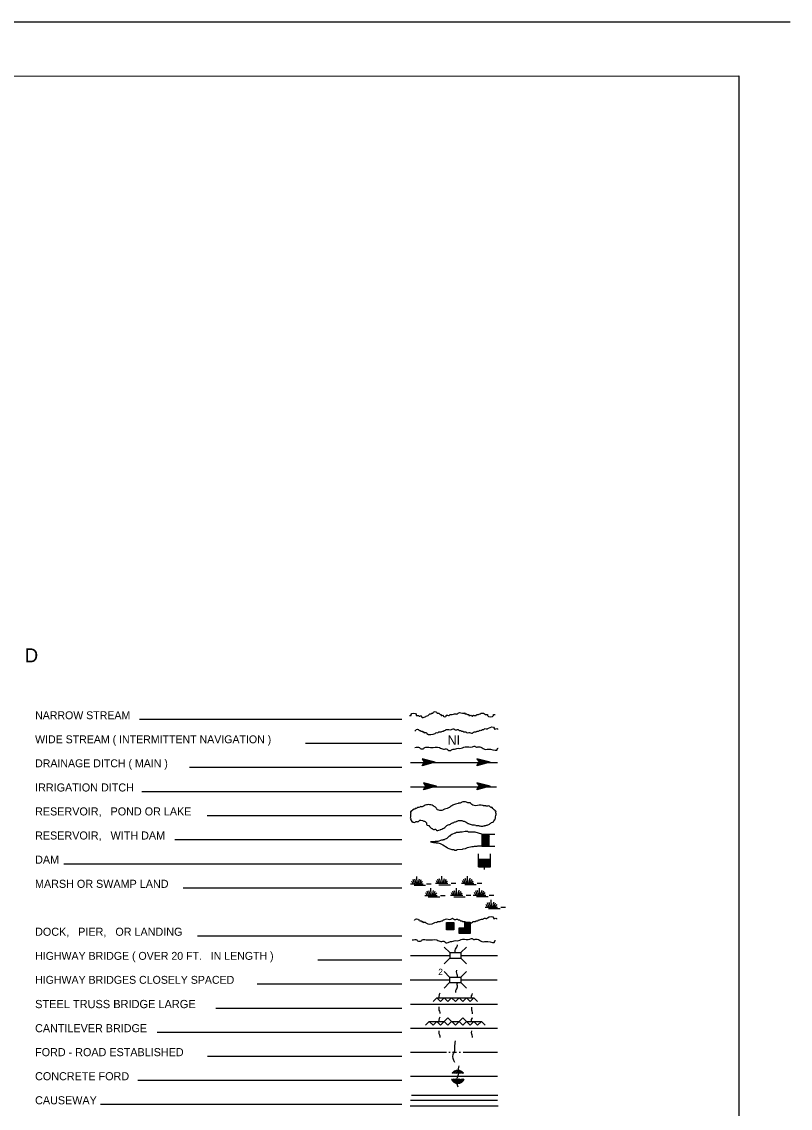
# Model space of a CAD drawing. Extents: x 281213 to 901381, y 15267972 to 16023003.
# Drawn here: x 860064 to 901381, y 15749251 to 15807667 of the extents above; entities that cross this region are included whole.
import ezdxf

# ---------------------------------------------------------------- set-up
doc = ezdxf.new("R2010")
doc.units = 0
for name, color, linetype in [('L12', 7, 'Continuous'), ('L23', 7, 'Continuous'), ('L26', 7, 'Continuous')]:
    doc.layers.add(name, color=color, linetype=linetype)

msp = doc.modelspace()

# ---------------------------------------------------------------- linework, layer by layer
at = {"layer": 'L12'}
for p, q in [((880957, 15757469), (883075, 15757469)), ((883677, 15757469), (885635, 15757469)), ((880952, 15756160), (883069, 15756160)), ((883666, 15756160), (885625, 15756160)), ((880968, 15754840), (885641, 15754840)), ((880968, 15753557), (885641, 15753557)), ((880968, 15752274), (882900, 15752274)), ((883017, 15752274), (883090, 15752274)), ((883217, 15752274), (883444, 15752274)), ((883576, 15752274), (883661, 15752274)), ((883803, 15752274), (885641, 15752274)), ((880968, 15750975), (885641, 15750975)), ((880968, 15749691), (885641, 15749691))]:
    msp.add_line(p, q, dxfattribs=at)
at = {"layer": 'L23'}
for p, q in [((866401, 15770169), (880503, 15770169)), ((875318, 15768875), (880503, 15768875)), ((880957, 15767835), (885635, 15767835)), ((882298, 15767851), (881591, 15768035)), ((881591, 15768035), (881707, 15767851)), ((882298, 15767851), (881591, 15767660)), ((881591, 15767660), (881707, 15767851)), ((882193, 15767835), (881633, 15767692)), ((882219, 15767861), (881644, 15768004)), ((882119, 15767845), (881644, 15767708)), ((882140, 15767861), (881649, 15767983)), ((882034, 15767835), (881660, 15767750)), ((882050, 15767861), (881686, 15767951)), ((881961, 15767845), (881686, 15767787)), ((881834, 15767835), (881691, 15767803)), ((881961, 15767866), (881702, 15767909)), ((882298, 15767851), (881707, 15767851)), ((881850, 15767861), (881718, 15767882)), ((881760, 15767861), (881718, 15767866)), ((881792, 15767835), (881718, 15767835)), ((881982, 15767851), (881792, 15767851)), ((881918, 15767851), (881792, 15767851)), ((885245, 15767851), (884532, 15768035)), ((884532, 15768035), (884653, 15767851)), ((885245, 15767851), (884532, 15767660)), ((884532, 15767660), (884653, 15767851)), ((885134, 15767835), (884574, 15767692)), ((885160, 15767861), (884585, 15768004)), ((885060, 15767845), (884585, 15767708)), ((885086, 15767861), (884590, 15767983)), ((884975, 15767835), (884601, 15767750)), ((884991, 15767861), (884627, 15767951)), ((884902, 15767845), (884627, 15767787)), ((884775, 15767835), (884632, 15767803)), ((884902, 15767866), (884643, 15767909)), ((885245, 15767851), (884653, 15767851)), ((884791, 15767861), (884659, 15767882)), ((884701, 15767861), (884659, 15767866)), ((884733, 15767835), (884659, 15767835)), ((884928, 15767851), (884733, 15767851)), ((884859, 15767851), (884733, 15767851)), ((869078, 15767586), (880503, 15767586)), ((880957, 15766541), (885593, 15766541)), ((882367, 15766567), (881660, 15766752)), ((881660, 15766752), (881776, 15766567)), ((882367, 15766567), (881660, 15766377)), ((881660, 15766377), (881776, 15766567)), ((882262, 15766552), (881702, 15766409)), ((882283, 15766578), (881707, 15766721)), ((882182, 15766562), (881707, 15766425)), ((882209, 15766578), (881718, 15766699)), ((882103, 15766552), (881728, 15766467)), ((882119, 15766578), (881749, 15766668)), ((882024, 15766562), (881749, 15766499)), ((881902, 15766552), (881760, 15766520)), ((882024, 15766583), (881765, 15766625)), ((882367, 15766567), (881776, 15766567)), ((881918, 15766578), (881786, 15766599)), ((881823, 15766578), (881786, 15766583)), ((881860, 15766552), (881786, 15766552)), ((882050, 15766567), (881860, 15766567)), ((881982, 15766567), (881860, 15766567)), ((885245, 15766567), (884532, 15766752)), ((884532, 15766752), (884653, 15766567)), ((885245, 15766567), (884532, 15766377)), ((884532, 15766377), (884653, 15766567)), ((885134, 15766552), (884574, 15766409)), ((885160, 15766578), (884585, 15766721)), ((885060, 15766562), (884585, 15766425)), ((885086, 15766578), (884590, 15766699)), ((884975, 15766552), (884601, 15766467)), ((884991, 15766578), (884627, 15766668)), ((884902, 15766562), (884627, 15766499)), ((884775, 15766552), (884632, 15766520)), ((884902, 15766583), (884643, 15766625)), ((885245, 15766567), (884653, 15766567)), ((884791, 15766578), (884659, 15766599)), ((884701, 15766578), (884659, 15766583)), ((884733, 15766552), (884659, 15766552)), ((884928, 15766567), (884733, 15766567)), ((884859, 15766567), (884733, 15766567)), ((866517, 15766282), (880503, 15766282)), ((870028, 15764994), (880503, 15764994)), ((868301, 15763700), (880503, 15763700)), ((884801, 15763991), (885493, 15763991)), ((884801, 15763991), (885202, 15763595)), ((884801, 15763959), (885202, 15763558)), ((884801, 15763927), (885202, 15763526)), ((884801, 15763885), (885202, 15763484)), ((884801, 15763853), (885202, 15763452)), ((884801, 15763816), (885202, 15763420)), ((884801, 15763785), (885202, 15763383)), ((884801, 15763742), (885202, 15763341)), ((884801, 15763711), (885166, 15763341)), ((884801, 15763674), (885134, 15763341)), ((884801, 15763637), (885102, 15763341)), ((884801, 15763595), (885060, 15763341)), ((884801, 15763558), (885028, 15763341)), ((884833, 15763991), (885202, 15763626)), ((884870, 15763991), (885202, 15763668)), ((884907, 15763991), (885202, 15763711)), ((884944, 15763991), (885202, 15763742)), ((884975, 15763991), (885202, 15763774)), ((885018, 15763991), (885202, 15763811)), ((885060, 15763991), (885202, 15763853)), ((885092, 15763991), (885202, 15763885)), ((885123, 15763991), (885202, 15763917)), ((885160, 15763991), (885202, 15763954)), ((884801, 15763526), (884986, 15763341)), ((884801, 15763494), (884949, 15763341)), ((884801, 15763452), (884907, 15763341)), ((884801, 15763420), (884875, 15763341)), ((884801, 15763383), (884843, 15763341)), ((884801, 15763352), (884806, 15763341)), ((885202, 15763341), (885493, 15763341)), ((862319, 15762401), (880503, 15762401)), ((884611, 15762232), (884611, 15762924)), ((884611, 15762232), (885007, 15762634)), ((884611, 15762269), (884975, 15762634)), ((884611, 15762301), (884933, 15762634)), ((884611, 15762343), (884891, 15762634)), ((884611, 15762375), (884859, 15762634)), ((884611, 15762412), (884828, 15762634)), ((884611, 15762449), (884791, 15762634)), ((884611, 15762491), (884748, 15762634)), ((884611, 15762528), (884717, 15762634)), ((884611, 15762560), (884685, 15762634)), ((884611, 15762591), (884653, 15762634)), ((884643, 15762232), (885044, 15762634)), ((884674, 15762232), (885076, 15762634)), ((884717, 15762232), (885118, 15762634)), ((884748, 15762232), (885150, 15762634)), ((884785, 15762232), (885187, 15762634)), ((884817, 15762232), (885218, 15762634)), ((884859, 15762232), (885261, 15762634)), ((884891, 15762232), (885261, 15762602)), ((884928, 15762232), (885261, 15762570)), ((884965, 15762232), (885261, 15762533)), ((885007, 15762232), (885261, 15762491)), ((885044, 15762232), (885261, 15762459)), ((885076, 15762232), (885261, 15762417)), ((885107, 15762232), (885261, 15762385)), ((885261, 15762634), (885261, 15762924)), ((884949, 15762084), (884949, 15762232)), ((885150, 15762232), (885261, 15762343)), ((885187, 15762232), (885261, 15762311)), ((885218, 15762232), (885261, 15762274)), ((885250, 15762232), (885261, 15762243)), ((880973, 15761324), (881644, 15761324)), ((881111, 15761324), (881037, 15761461)), ((881174, 15761335), (881100, 15761551)), ((881153, 15761250), (881776, 15761250)), ((881269, 15761335), (881195, 15761577)), ((881327, 15761335), (881311, 15761709)), ((881385, 15761335), (881448, 15761593)), ((881448, 15761319), (881543, 15761551)), ((881517, 15761335), (881617, 15761461)), ((881823, 15761324), (882077, 15761324)), ((882309, 15761345), (882974, 15761345)), ((882441, 15761345), (882367, 15761477)), ((882510, 15761350), (882436, 15761567)), ((882483, 15761266), (883112, 15761266)), ((882599, 15761350), (882526, 15761593)), ((882658, 15761350), (882642, 15761725)), ((882716, 15761350), (882784, 15761609)), ((882784, 15761335), (882874, 15761567)), ((882853, 15761350), (882953, 15761477)), ((883159, 15761345), (883407, 15761345)), ((883703, 15761350), (884368, 15761350)), ((883835, 15761350), (883761, 15761482)), ((883898, 15761361), (883824, 15761577)), ((883877, 15761277), (884500, 15761277)), ((883993, 15761361), (883919, 15761599)), ((884051, 15761361), (884036, 15761736)), ((884110, 15761361), (884178, 15761620)), ((884178, 15761345), (884268, 15761577)), ((884242, 15761361), (884342, 15761482)), ((884553, 15761350), (884801, 15761350)), ((868734, 15761102), (880503, 15761102)), ((881734, 15760690), (882399, 15760690)), ((881866, 15760690), (881792, 15760828)), ((881934, 15760701), (881860, 15760917)), ((882024, 15760701), (881950, 15760944)), ((882082, 15760701), (882066, 15761076)), ((882140, 15760701), (882209, 15760960)), ((882209, 15760685), (882298, 15760917)), ((882277, 15760701), (882378, 15760828)), ((882584, 15760690), (882832, 15760690)), ((883112, 15760701), (883777, 15760701)), ((883244, 15760701), (883170, 15760833)), ((883307, 15760712), (883233, 15760928)), ((883402, 15760712), (883328, 15760949)), ((883460, 15760712), (883444, 15761086)), ((883518, 15760712), (883582, 15760970)), ((883582, 15760690), (883677, 15760928)), ((883650, 15760712), (883750, 15760833)), ((883962, 15760701), (884210, 15760701)), ((884342, 15760712), (885007, 15760712)), ((884474, 15760712), (884400, 15760844)), ((884542, 15760717), (884469, 15760933)), ((884516, 15760632), (885144, 15760632)), ((884632, 15760717), (884558, 15760960)), ((884690, 15760717), (884674, 15761092)), ((884748, 15760717), (884817, 15760976)), ((884817, 15760701), (884907, 15760933)), ((884886, 15760717), (884986, 15760844)), ((885192, 15760712), (885440, 15760712)), ((881908, 15760616), (882536, 15760616)), ((883286, 15760627), (883909, 15760627)), ((884975, 15760067), (885641, 15760067)), ((885107, 15760067), (885034, 15760199)), ((885176, 15760078), (885102, 15760294)), ((885266, 15760078), (885192, 15760315)), ((885324, 15760078), (885308, 15760453)), ((885382, 15760078), (885451, 15760337)), ((885451, 15760057), (885540, 15760294)), ((885519, 15760078), (885620, 15760199)), ((885826, 15760067), (886074, 15760067)), ((885150, 15759993), (885778, 15759993)), ((882900, 15758842), (883291, 15759233)), ((882900, 15759191), (882943, 15759233)), ((882900, 15759159), (882974, 15759233)), ((882900, 15759127), (883011, 15759233)), ((882900, 15759101), (883043, 15759233)), ((882900, 15759053), (883085, 15759233)), ((882900, 15759017), (883117, 15759233)), ((882900, 15758985), (883149, 15759233)), ((882900, 15758953), (883186, 15759233)), ((882900, 15758911), (883228, 15759233)), ((882900, 15758874), (883259, 15759233)), ((882932, 15758842), (883291, 15759201)), ((882969, 15758842), (883291, 15759170)), ((883011, 15758842), (883291, 15759127)), ((883043, 15758842), (883291, 15759090)), ((883075, 15758842), (883291, 15759059)), ((883112, 15758842), (883291, 15759027)), ((883159, 15758842), (883291, 15758985)), ((883186, 15758842), (883291, 15758953)), ((883217, 15758842), (883291, 15758916)), ((883249, 15758842), (883291, 15758885)), ((883861, 15758652), (883576, 15758932)), ((883819, 15758652), (883576, 15758900)), ((883893, 15758652), (883592, 15758953)), ((883925, 15758652), (883624, 15758953)), ((883962, 15758652), (883666, 15758953)), ((883999, 15758652), (883703, 15758953)), ((884036, 15758652), (883735, 15758953)), ((884067, 15758652), (883766, 15758953)), ((884110, 15758652), (883809, 15758953)), ((884141, 15758652), (883840, 15758953)), ((884178, 15758932), (883877, 15759233)), ((884178, 15758900), (883877, 15759201)), ((884178, 15758858), (883877, 15759159)), ((884178, 15758826), (883877, 15759127)), ((884178, 15758795), (883877, 15759090)), ((884178, 15758758), (883877, 15759059)), ((884178, 15758716), (883877, 15759017)), ((884178, 15758684), (883877, 15758985)), ((884178, 15758652), (883877, 15758953)), ((884178, 15758969), (883893, 15759249)), ((884178, 15759001), (883925, 15759249)), ((884168, 15759053), (883967, 15759249)), ((884178, 15759075), (883999, 15759249)), ((884178, 15759112), (884036, 15759249)), ((884178, 15759143), (884067, 15759249)), ((884178, 15759185), (884110, 15759249)), ((884178, 15759217), (884141, 15759249)), ((869516, 15758525), (880503, 15758525)), ((883782, 15758652), (883576, 15758858)), ((883750, 15758642), (883576, 15758826)), ((883719, 15758652), (883576, 15758795)), ((883682, 15758652), (883576, 15758758)), ((883634, 15758652), (883576, 15758716)), ((883608, 15758642), (883576, 15758684)), ((883075, 15757617), (882774, 15757918)), ((883677, 15757617), (883978, 15757918)), ((875984, 15757232), (880503, 15757232)), ((883075, 15757316), (882774, 15757015)), ((883075, 15757617), (883075, 15757316)), ((883075, 15757617), (883677, 15757617)), ((883075, 15757316), (883677, 15757316)), ((883677, 15757617), (883677, 15757316)), ((883677, 15757316), (883978, 15757015)), ((883069, 15756308), (882768, 15756609)), ((883666, 15756308), (883967, 15756609)), ((883069, 15756007), (882768, 15755711)), ((883069, 15756308), (883069, 15756007)), ((883069, 15756308), (883666, 15756308)), ((883069, 15756007), (883666, 15756007)), ((883666, 15756308), (883666, 15756007)), ((883666, 15756007), (883967, 15755711)), ((872715, 15755943), (880503, 15755943)), ((882177, 15754993), (882378, 15755194)), ((882367, 15755194), (884374, 15755194)), ((882378, 15755194), (882578, 15754993)), ((882578, 15754993), (882774, 15755194)), ((882774, 15755194), (882974, 15754993)), ((882974, 15754993), (883175, 15755194)), ((883175, 15755194), (883376, 15754993)), ((883376, 15754993), (883576, 15755194)), ((883576, 15755194), (883777, 15754993)), ((883777, 15754993), (883978, 15755194)), ((883978, 15755194), (884178, 15754993)), ((884178, 15754993), (884374, 15755194)), ((884374, 15755194), (884574, 15754993)), ((870493, 15754634), (880503, 15754634)), ((881776, 15753710), (881976, 15753910)), ((881976, 15753910), (882177, 15753710)), ((881976, 15753910), (882774, 15753910)), ((882177, 15753710), (882378, 15753910)), ((882378, 15753910), (882578, 15753710)), ((882578, 15753710), (882974, 15754111)), ((882774, 15753910), (882974, 15753710)), ((882974, 15754111), (883376, 15753710)), ((882974, 15753710), (883175, 15753910)), ((883175, 15753910), (883576, 15753910)), ((883376, 15753710), (883777, 15754111)), ((883576, 15753910), (883777, 15753710)), ((883777, 15754111), (884178, 15753710)), ((883777, 15753710), (883978, 15753910)), ((883978, 15753910), (884775, 15753910)), ((884178, 15753710), (884374, 15753910)), ((884374, 15753910), (884574, 15753710)), ((884574, 15753710), (884775, 15753910)), ((884775, 15753910), (884975, 15753710)), ((867340, 15753340), (880503, 15753340)), ((870044, 15752052), (880503, 15752052)), ((883376, 15751128), (883534, 15751286)), ((883444, 15751128), (883592, 15751286)), ((866311, 15750758), (880503, 15750758)), ((883191, 15750811), (883217, 15750827)), ((883207, 15750758), (883286, 15750827)), ((883228, 15751128), (883349, 15751260)), ((883244, 15750716), (883360, 15750827)), ((883275, 15750684), (883423, 15750827)), ((883291, 15751128), (883444, 15751276)), ((883307, 15750652), (883492, 15750827)), ((883360, 15750626), (883560, 15750827)), ((883402, 15750600), (883624, 15750827)), ((883465, 15750594), (883708, 15750827)), ((883508, 15751128), (883645, 15751260)), ((883534, 15750584), (883777, 15750827)), ((883576, 15751128), (883692, 15751244)), ((883618, 15750600), (883840, 15750827)), ((883661, 15751128), (883735, 15751207)), ((883724, 15751128), (883777, 15751175)), ((883782, 15751128), (883803, 15751144)), ((881026, 15749961), (885657, 15749961)), ((864299, 15749464), (880503, 15749464)), ((880952, 15749385), (885683, 15749385))]:
    msp.add_line(p, q, dxfattribs=at)
for points in [[(552040, 15804667), (898610, 15804752), (898598, 15624890), (552022, 15625032)], [(882900, 15758842), (882900, 15759233), (883291, 15759233), (883291, 15758842)], [(883877, 15758652), (883576, 15758652), (883576, 15758953), (883877, 15758953)], [(884178, 15758953), (883877, 15758953), (883877, 15759249), (884178, 15759249)], [(884178, 15758652), (883877, 15758652), (883877, 15758953), (884178, 15758953)]]:
    msp.add_lwpolyline(points, close=True, dxfattribs=at)
for points in [[(884801, 15763991), (884442, 15764101), (884083, 15764101), (884041, 15764128), (883898, 15764128), (883735, 15764101), (883618, 15764101), (883576, 15764086), (883518, 15764086), (883434, 15764070), (883391, 15764043), (883349, 15764043), (883191, 15763969), (883133, 15763927), (883112, 15763927), (883075, 15763885), (883048, 15763885), (882911, 15763758), (882795, 15763700), (882768, 15763684), (882726, 15763684), (882694, 15763658), (882626, 15763658), (882425, 15763600), (882283, 15763600), (882267, 15763584), (882182, 15763584), (882045, 15763584), (882066, 15763584), (882103, 15763558), (882182, 15763558), (882209, 15763542), (882325, 15763542), (882351, 15763515), (882383, 15763515), (882425, 15763515), (882568, 15763484), (882710, 15763420), (882932, 15763262), (882969, 15763236), (883191, 15763162), (883291, 15763162), (883349, 15763135), (883418, 15763135), (883476, 15763162), (883761, 15763177), (883803, 15763199), (883919, 15763220), (884020, 15763262), (884257, 15763320), (884358, 15763320), (884400, 15763341), (884542, 15763341), (884585, 15763357), (884806, 15763357)], [(884801, 15763991), (884801, 15763352)], [(884801, 15763352), (884801, 15763341), (885202, 15763341), (885202, 15763991)], [(885250, 15762232), (885261, 15762232), (885261, 15762634), (884611, 15762634)], [(884611, 15762232), (885250, 15762232)]]:
    msp.add_lwpolyline(points, dxfattribs=at)
for start, end in [(33.13561, 146.86439), (198.64954, 341.35046)]:
    msp.add_arc((883509, 15750938), 355, start, end, dxfattribs=at)
for points in [[(880910, 15770375), (880994, 15770375), (880994, 15770417), (881274, 15770417), (881274, 15770375), (881390, 15770375), (881433, 15770338), (881559, 15770338), (881559, 15770301), (881760, 15770301), (881802, 15770338), (881918, 15770375), (882003, 15770459), (882045, 15770459), (882082, 15770459), (882119, 15770501), (882161, 15770501), (882198, 15770543), (882367, 15770543), (882399, 15770501), (882483, 15770501), (882568, 15770417), (882610, 15770417), (882610, 15770375), (882642, 15770375), (882726, 15770375), (882726, 15770338), (882885, 15770338), (882885, 15770375), (883048, 15770375), (883090, 15770417), (883170, 15770417), (883207, 15770417), (883333, 15770459), (883492, 15770459), (883534, 15770501), (883851, 15770501), (883893, 15770501), (883893, 15770459), (883978, 15770459), (884020, 15770417), (884094, 15770417), (884094, 15770375), (884257, 15770375), (884257, 15770338), (884300, 15770338), (884342, 15770375), (884374, 15770375), (884500, 15770375), (884542, 15770417), (884616, 15770417), (884701, 15770459), (884944, 15770459), (884986, 15770417), (885102, 15770417), (885102, 15770375), (885424, 15770375), (885424, 15770417), (885509, 15770417)], [(881200, 15769567), (881243, 15769567), (881274, 15769609), (881401, 15769609), (881443, 15769567), (881485, 15769567), (881517, 15769524), (881602, 15769524), (881602, 15769487), (881686, 15769487), (881686, 15769445), (881728, 15769445), (881802, 15769445), (881844, 15769408), (882283, 15769408), (882367, 15769445), (882452, 15769445), (882494, 15769487), (882610, 15769487), (882694, 15769524), (882737, 15769524), (882768, 15769567), (882811, 15769567), (882890, 15769609), (883175, 15769609), (883249, 15769651), (883291, 15769651), (883333, 15769609), (883492, 15769609), (883534, 15769609), (883576, 15769567), (883661, 15769567), (883703, 15769524), (883777, 15769524), (883819, 15769487), (883941, 15769487), (883978, 15769445), (884099, 15769445), (884141, 15769445), (884342, 15769445), (884384, 15769487), (884500, 15769487), (884542, 15769524), (884627, 15769524), (884669, 15769567), (884743, 15769567), (884828, 15769609), (884870, 15769609), (884907, 15769609), (884949, 15769651), (885107, 15769651), (885150, 15769683), (885466, 15769683), (885466, 15769651), (885551, 15769651), (885635, 15769651), (885635, 15769609)], [(881200, 15768643), (881443, 15768643), (881485, 15768600), (881686, 15768600), (881728, 15768643), (882045, 15768643), (882526, 15768643), (882737, 15768558), (882932, 15768558), (882974, 15768516), (883175, 15768516), (883249, 15768558), (883333, 15768558), (883460, 15768600), (883618, 15768600), (883898, 15768685), (884300, 15768685), (884384, 15768716), (884426, 15768716), (884469, 15768685), (884627, 15768685), (884870, 15768600), (884949, 15768558), (885266, 15768558), (885635, 15768558), (885635, 15768600), (885678, 15768600)], [(881686, 15764693), (881744, 15764666), (881823, 15764593), (881823, 15764524), (881860, 15764466), (881887, 15764466), (882082, 15764307), (882124, 15764286), (882209, 15764244), (882351, 15764228), (882351, 15764207), (882552, 15764228), (882594, 15764244), (882811, 15764350), (883048, 15764508), (883112, 15764524), (883149, 15764566), (883291, 15764608), (883349, 15764651), (883434, 15764666), (883476, 15764693), (883803, 15764693), (883962, 15764624), (884057, 15764566), (884115, 15764550), (884326, 15764487), (884469, 15764466), (884500, 15764450), (884627, 15764450), (884685, 15764429), (884907, 15764429), (884965, 15764450), (885049, 15764466), (885123, 15764487), (885208, 15764524), (885366, 15764624), (885393, 15764624), (885451, 15764693), (885466, 15764751), (885493, 15764767), (885535, 15764851), (885551, 15764994), (885577, 15765078), (885551, 15765110), (885551, 15765216), (885535, 15765216), (885535, 15765237), (885493, 15765274), (885466, 15765295), (885393, 15765374), (885308, 15765432), (885266, 15765432), (885250, 15765459), (885065, 15765495), (885028, 15765495), (884986, 15765517), (884886, 15765517), (884843, 15765532), (884469, 15765517), (884215, 15765633), (884199, 15765659), (884141, 15765675), (884041, 15765675), (883978, 15765701), (883719, 15765701), (883677, 15765675), (883592, 15765659), (883560, 15765659), (883518, 15765633), (883376, 15765601), (883191, 15765517), (883011, 15765395), (882726, 15765295), (882694, 15765274), (882483, 15765274), (882383, 15765337), (882367, 15765374), (882309, 15765432), (882240, 15765474), (882209, 15765495), (882182, 15765517), (882066, 15765559), (881945, 15765575), (881702, 15765517), (881559, 15765459), (881475, 15765459), (881459, 15765432), (881343, 15765416), (881274, 15765374), (881232, 15765374), (881216, 15765353), (881174, 15765337), (881132, 15765337), (881100, 15765295), (881074, 15765295), (881058, 15765253), (881015, 15765237)], [(881015, 15765237), (881015, 15765216), (880994, 15765216), (880973, 15765078), (880957, 15765036), (880957, 15764894), (880957, 15764851), (880973, 15764851), (880973, 15764767), (880994, 15764751), (880994, 15764725), (881015, 15764725), (881015, 15764693), (881037, 15764666), (881058, 15764666), (881074, 15764651), (881074, 15764624), (881100, 15764624), (881216, 15764624), (881232, 15764651), (881401, 15764666), (881417, 15764693), (881686, 15764693)], [(881153, 15759376), (881195, 15759376), (881227, 15759418), (881353, 15759418), (881390, 15759376), (881433, 15759376), (881470, 15759333), (881549, 15759333), (881549, 15759291), (881633, 15759291), (881633, 15759249), (881675, 15759249), (881749, 15759249), (881792, 15759217), (882235, 15759217), (882320, 15759249), (882399, 15759249), (882441, 15759291), (882557, 15759291), (882642, 15759333), (882684, 15759333), (882716, 15759376), (882758, 15759376), (882842, 15759418), (883127, 15759418), (883201, 15759460), (883244, 15759460), (883286, 15759418), (883444, 15759418), (883486, 15759418), (883523, 15759376), (883608, 15759376), (883650, 15759333), (883724, 15759333), (883766, 15759291), (883893, 15759291), (883925, 15759249), (884051, 15759249), (884094, 15759249), (884294, 15759249), (884337, 15759291), (884453, 15759291), (884495, 15759333), (884574, 15759333), (884616, 15759376), (884690, 15759376), (884775, 15759418), (884817, 15759418), (884859, 15759418), (884902, 15759460), (885060, 15759460), (885102, 15759492), (885419, 15759492), (885419, 15759460), (885498, 15759460), (885583, 15759460), (885583, 15759418)], [(881058, 15758298), (881301, 15758298), (881343, 15758261), (881543, 15758261), (881586, 15758298), (881902, 15758298), (882383, 15758298), (882594, 15758219), (882795, 15758219), (882832, 15758177), (883032, 15758177), (883112, 15758219), (883191, 15758219), (883318, 15758261), (883476, 15758261), (883761, 15758341), (884157, 15758341), (884242, 15758378), (884284, 15758378), (884326, 15758341), (884484, 15758341), (884727, 15758261), (884806, 15758219), (885123, 15758219), (885493, 15758219), (885493, 15758261), (885535, 15758261)], [(883365, 15757628), (883365, 15757675), (883450, 15757918), (883492, 15758003), (883492, 15758045)], [(883492, 15756318), (883492, 15756382), (883450, 15756508), (883450, 15756667), (883450, 15756677)], [(883407, 15755484), (883407, 15755574), (883492, 15755785), (883492, 15755986), (883518, 15756007)], [(882510, 15755209), (882510, 15755299), (882568, 15755452)], [(884252, 15755209), (884252, 15755299), (884300, 15755415)], [(882552, 15754343), (882552, 15754407), (882510, 15754534), (882510, 15754692), (882510, 15754702)], [(884300, 15754333), (884300, 15754402), (884257, 15754528), (884257, 15754681), (884257, 15754692)], [(882510, 15753926), (882510, 15754016), (882568, 15754169)], [(884252, 15753926), (884252, 15754016), (884300, 15754132)], [(882552, 15753060), (882552, 15753124), (882510, 15753250), (882510, 15753409), (882510, 15753419)], [(884300, 15753050), (884300, 15753118), (884257, 15753240), (884257, 15753398), (884257, 15753409)], [(883344, 15751719), (883259, 15752142), (883344, 15752353), (883344, 15752548), (883391, 15752875)], [(883534, 15750383), (883450, 15750811), (883534, 15751017), (883534, 15751217), (883582, 15751540)]]:
    msp.add_spline(points, degree=3, dxfattribs=at)
at = {"layer": 'L26'}
msp.add_line((549365, 15807667), (901381, 15807667), dxfattribs=at)

# ---------------------------------------------------------------- texts
at = {"layer": 'L23'}
for s, height, p in [('L  E  G  E  N  D', 749.98, (854035, 15773226)), ('NARROW STREAM', 425.01, (860783, 15770169)), ('WIDE STREAM ( INTERMITTENT NAVIGATION )', 425.01, (860783, 15768875)), ('NI', 500, (882958, 15768796)), ('DRAINAGE DITCH ( MAIN )', 425.01, (860783, 15767586)), ('IRRIGATION DITCH', 433.31, (860783, 15766282)), ('RESERVOIR,   POND OR LAKE', 433.31, (860783, 15764994)), ('RESERVOIR,   WITH DAM', 433.31, (860783, 15763700)), ('DAM', 433.3, (860783, 15762401)), ('MARSH OR SWAMP LAND', 433.31, (860777, 15761102)), ('DOCK,   PIER,   OR LANDING', 433.31, (860783, 15758525)), ('HIGHWAY BRIDGE ( OVER 20 FT.   IN LENGTH )', 425.01, (860783, 15757232)), ('2', 333, (882457, 15756419)), ('HIGHWAY BRIDGES CLOSELY SPACED', 425.01, (860783, 15755943)), ('STEEL TRUSS BRIDGE LARGE', 441.61, (860783, 15754634)), ('CANTILEVER BRIDGE', 433.31, (860783, 15753340)), ('FORD - ROAD ESTABLISHED', 433.31, (860783, 15752052)), ('CONCRETE FORD', 433.31, (860783, 15750758)), ('CAUSEWAY', 433.3, (860783, 15749464))]:
    msp.add_text(s, height=height, dxfattribs=at).set_placement(p)

doc.saveas('drawing.dxf')
